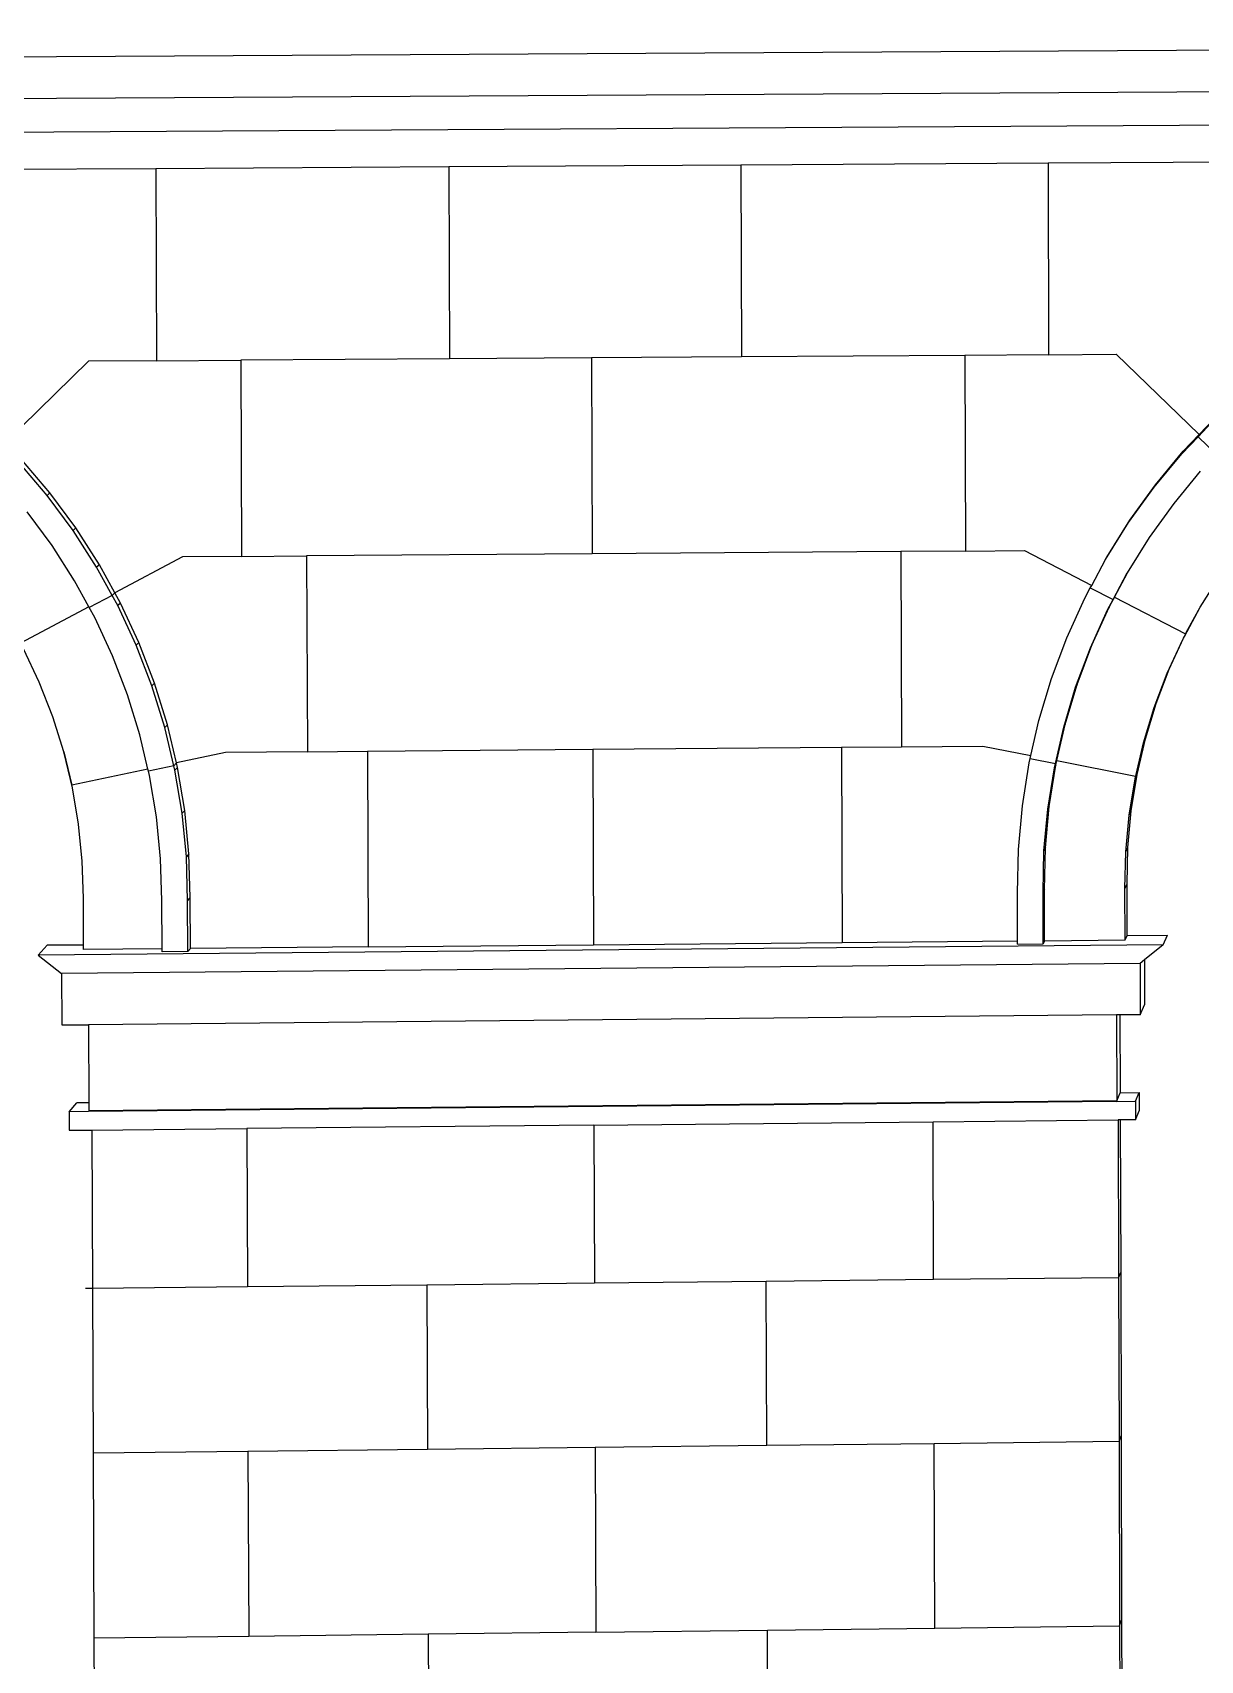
# Model space of a CAD drawing. Extents: x -106 to 80, y -44 to 65.
# Drawn here: x -32.19 to -18.85, y -26.47 to -7.88 of the extents above; entities that cross this region are included whole.
import ezdxf

# ---------------------------------------------------------------- set-up
doc = ezdxf.new("R2010")
doc.units = 0
doc.layers.get('0').update_dxf_attribs({"linetype": 'CONTINUOUS'})

msp = doc.modelspace()

# ---------------------------------------------------------------- linework, layer by layer
for p, q in [((-44.948, -8.226), (16.93, -7.882)), ((-6.469, -8.49), (-45.559, -8.714)), ((-6.469, -8.49), (-44.701, -8.709)), ((-45.567, -9.096), (-6.532, -8.866)), ((-30.783, -9.436), (-33.22, -9.45)), ((-27.438, -9.415), (-30.783, -9.436)), ((-30.783, -9.436), (-30.774, -11.63)), ((-24.103, -9.395), (-27.438, -9.415)), ((-27.438, -9.415), (-27.43, -11.607)), ((-20.594, -9.374), (-24.103, -9.395)), ((-24.103, -9.395), (-24.096, -11.585)), ((-18.179, -9.36), (-20.594, -9.374)), ((-20.594, -9.374), (-20.588, -11.561)), ((-31.551, -11.635), (-32.503, -12.566)), ((-30.774, -11.63), (-31.551, -11.635)), ((-30.774, -11.63), (-29.813, -11.623)), ((-27.43, -11.607), (-29.813, -11.623)), ((-29.813, -11.623), (-29.804, -13.864)), ((-25.81, -11.596), (-27.43, -11.607)), ((-24.096, -11.585), (-25.81, -11.596)), ((-25.81, -11.596), (-25.802, -13.834)), ((-21.543, -11.567), (-24.096, -11.585)), ((-20.588, -11.561), (-21.543, -11.567)), ((-21.543, -11.567), (-21.536, -13.801)), ((-20.588, -11.561), (-19.817, -11.555)), ((-19.817, -11.555), (-18.867, -12.469)), ((-18.881, -12.496), (-18.723, -12.329)), ((-18.867, -12.469), (-18.708, -12.302)), ((-19.065, -12.69), (-18.881, -12.496)), ((-19.05, -12.663), (-18.867, -12.469)), ((-18.881, -12.496), (-18.867, -12.469)), ((-18.881, -12.496), (-18.671, -12.699)), ((-32.026, -13.166), (-32.349, -12.786)), ((-31.994, -13.138), (-32.317, -12.758)), ((-19.383, -13.073), (-19.065, -12.69)), ((-19.368, -13.045), (-19.05, -12.663)), ((-19.065, -12.69), (-19.05, -12.663)), ((-19.156, -13.257), (-18.852, -12.89)), ((-31.994, -13.138), (-32.026, -13.166)), ((-31.729, -13.567), (-32.026, -13.166)), ((-31.697, -13.538), (-31.994, -13.138)), ((-19.675, -13.476), (-19.383, -13.073)), ((-19.659, -13.448), (-19.368, -13.045)), ((-19.383, -13.073), (-19.368, -13.045)), ((-31.969, -13.74), (-32.254, -13.355)), ((-19.436, -13.645), (-19.156, -13.257)), ((-31.697, -13.538), (-31.729, -13.567)), ((-31.46, -13.987), (-31.729, -13.567)), ((-31.428, -13.958), (-31.697, -13.538)), ((-19.939, -13.899), (-19.675, -13.476)), ((-19.923, -13.87), (-19.659, -13.448)), ((-19.675, -13.476), (-19.659, -13.448)), ((-31.711, -14.143), (-31.969, -13.74)), ((-19.688, -14.049), (-19.436, -13.645)), ((-30.48, -13.869), (-31.251, -14.279)), ((-29.804, -13.864), (-30.48, -13.869)), ((-29.804, -13.864), (-29.061, -13.858)), ((-25.802, -13.834), (-29.061, -13.858)), ((-29.061, -13.858), (-29.053, -16.093)), ((-22.275, -13.807), (-25.802, -13.834)), ((-21.536, -13.801), (-22.275, -13.807)), ((-22.275, -13.807), (-22.268, -16.036)), ((-21.536, -13.801), (-20.864, -13.796)), ((-20.864, -13.796), (-20.096, -14.193)), ((-20.096, -14.193), (-19.939, -13.899)), ((-19.939, -13.899), (-19.923, -13.87)), ((-31.428, -13.958), (-31.46, -13.987)), ((-31.283, -14.309), (-31.46, -13.987)), ((-31.251, -14.279), (-31.428, -13.958)), ((-19.852, -14.356), (-19.689, -14.05)), ((-19.837, -14.327), (-19.688, -14.049)), ((-19.689, -14.05), (-19.688, -14.049)), ((-18.856, -14.443), (-18.631, -14.087)), ((-31.549, -14.438), (-31.711, -14.143)), ((-31.283, -14.309), (-31.544, -14.447)), ((-31.251, -14.279), (-31.283, -14.309)), ((-31.219, -14.424), (-31.283, -14.309)), ((-31.188, -14.395), (-31.251, -14.279)), ((-20.174, -14.338), (-20.112, -14.222)), ((-20.112, -14.222), (-20.096, -14.193)), ((-20.112, -14.222), (-19.852, -14.356)), ((-31.549, -14.438), (-32.329, -14.852)), ((-31.544, -14.447), (-31.549, -14.438)), ((-31.481, -14.562), (-31.544, -14.447)), ((-31.188, -14.395), (-31.219, -14.424)), ((-31.009, -14.876), (-31.219, -14.424)), ((-30.978, -14.846), (-31.188, -14.395)), ((-20.38, -14.792), (-20.174, -14.338)), ((-20.111, -14.907), (-19.914, -14.471)), ((-20.095, -14.877), (-19.898, -14.442)), ((-19.914, -14.471), (-19.852, -14.356)), ((-19.898, -14.442), (-19.914, -14.471)), ((-19.898, -14.442), (-19.837, -14.327)), ((-19.837, -14.327), (-19.852, -14.356)), ((-19.837, -14.327), (-19.024, -14.746)), ((-19.038, -14.777), (-18.856, -14.443)), ((-19.016, -14.733), (-18.856, -14.443)), ((-31.279, -14.996), (-31.481, -14.562)), ((-30.978, -14.846), (-31.009, -14.876)), ((-30.799, -15.311), (-30.978, -14.846)), ((-20.555, -15.258), (-20.38, -14.792)), ((-19.233, -15.195), (-19.057, -14.813)), ((-19.211, -15.15), (-19.048, -14.795)), ((-19.057, -14.813), (-19.048, -14.795)), ((-19.048, -14.795), (-19.038, -14.777)), ((-19.038, -14.777), (-19.016, -14.733)), ((-19.024, -14.747), (-19.038, -14.777)), ((-19.024, -14.746), (-19.02, -14.74)), ((-19.024, -14.746), (-19.024, -14.747)), ((-19.02, -14.74), (-19.016, -14.733)), ((-32.115, -15.3), (-32.295, -14.918)), ((-31.107, -15.443), (-31.279, -14.996)), ((-30.83, -15.342), (-31.009, -14.876)), ((-20.279, -15.354), (-20.111, -14.907)), ((-20.262, -15.324), (-20.095, -14.877)), ((-20.095, -14.877), (-20.111, -14.907)), ((-19.383, -15.589), (-19.233, -15.195)), ((-19.36, -15.542), (-19.211, -15.15)), ((-19.233, -15.195), (-19.211, -15.15)), ((-31.961, -15.693), (-32.115, -15.3)), ((-30.799, -15.311), (-30.83, -15.342)), ((-30.682, -15.818), (-30.83, -15.342)), ((-30.651, -15.787), (-30.799, -15.311)), ((-20.698, -15.735), (-20.555, -15.258)), ((-20.416, -15.812), (-20.279, -15.354)), ((-20.399, -15.781), (-20.262, -15.324)), ((-20.262, -15.324), (-20.279, -15.354)), ((-30.966, -15.9), (-31.107, -15.443)), ((-19.505, -15.992), (-19.383, -15.589)), ((-19.482, -15.944), (-19.36, -15.542)), ((-19.383, -15.589), (-19.36, -15.542)), ((-31.835, -16.095), (-31.961, -15.693)), ((-30.651, -15.787), (-30.682, -15.818)), ((-30.549, -16.22), (-30.651, -15.787)), ((-20.79, -16.136), (-20.698, -15.735)), ((-20.494, -16.194), (-20.399, -15.781)), ((-20.399, -15.781), (-20.416, -15.812)), ((-30.873, -16.29), (-30.966, -15.9)), ((-30.579, -16.252), (-30.682, -15.818)), ((-20.51, -16.226), (-20.416, -15.812)), ((-19.577, -16.354), (-19.482, -15.944)), ((-19.505, -15.992), (-19.482, -15.944)), ((-31.835, -16.095), (-31.742, -16.475)), ((-31.736, -16.505), (-31.835, -16.095)), ((-29.988, -16.101), (-30.549, -16.22)), ((-29.053, -16.093), (-29.988, -16.101)), ((-29.053, -16.093), (-28.366, -16.087)), ((-28.366, -16.087), (-25.794, -16.065)), ((-28.366, -16.087), (-28.358, -18.321)), ((-25.794, -16.065), (-22.952, -16.041)), ((-25.794, -16.065), (-25.787, -18.298)), ((-22.952, -16.041), (-22.268, -16.036)), ((-22.952, -16.041), (-22.945, -18.272)), ((-22.268, -16.036), (-21.338, -16.028)), ((-21.338, -16.028), (-20.79, -16.136)), ((-20.809, -16.221), (-20.797, -16.169)), ((-20.797, -16.169), (-20.79, -16.136)), ((-20.797, -16.169), (-20.51, -16.226)), ((-19.6, -16.402), (-19.505, -15.992)), ((-19.505, -15.992), (-19.594, -16.372)), ((-30.873, -16.29), (-31.742, -16.475)), ((-30.868, -16.314), (-30.873, -16.29)), ((-30.579, -16.252), (-30.868, -16.314)), ((-30.855, -16.365), (-30.868, -16.314)), ((-30.549, -16.22), (-30.579, -16.252)), ((-30.567, -16.303), (-30.579, -16.252)), ((-30.536, -16.271), (-30.567, -16.303)), ((-30.484, -16.795), (-30.567, -16.303)), ((-30.536, -16.271), (-30.549, -16.22)), ((-30.454, -16.763), (-30.536, -16.271)), ((-20.887, -16.712), (-20.809, -16.221)), ((-20.597, -16.749), (-20.522, -16.278)), ((-20.58, -16.717), (-20.505, -16.246)), ((-20.522, -16.278), (-20.51, -16.226)), ((-20.505, -16.246), (-20.522, -16.278)), ((-20.494, -16.194), (-20.51, -16.226)), ((-20.505, -16.246), (-20.494, -16.194)), ((-20.494, -16.194), (-19.594, -16.372)), ((-19.644, -16.768), (-19.577, -16.354)), ((-19.6, -16.402), (-19.577, -16.354)), ((-31.666, -16.921), (-31.736, -16.505)), ((-30.776, -16.837), (-30.855, -16.365)), ((-19.667, -16.817), (-19.6, -16.402)), ((-19.594, -16.372), (-19.6, -16.402)), ((-20.933, -17.208), (-20.887, -16.712)), ((-20.624, -17.191), (-20.58, -16.717)), ((-20.58, -16.717), (-20.597, -16.749)), ((-30.73, -17.314), (-30.776, -16.837)), ((-30.454, -16.763), (-30.484, -16.795)), ((-30.435, -17.292), (-30.484, -16.795)), ((-30.405, -17.258), (-30.454, -16.763)), ((-20.641, -17.224), (-20.597, -16.749)), ((-19.706, -17.236), (-19.667, -16.817)), ((-19.682, -17.186), (-19.644, -16.768)), ((-19.667, -16.817), (-19.644, -16.768)), ((-31.624, -17.341), (-31.666, -16.921)), ((-30.405, -17.258), (-30.435, -17.292)), ((-30.39, -17.756), (-30.405, -17.258)), ((-20.945, -17.705), (-20.933, -17.208)), ((-20.652, -17.701), (-20.641, -17.224)), ((-20.624, -17.191), (-20.641, -17.224)), ((-20.635, -17.668), (-20.624, -17.191)), ((-19.716, -17.656), (-19.706, -17.236)), ((-19.706, -17.236), (-19.682, -17.186)), ((-19.692, -17.606), (-19.682, -17.186)), ((-31.611, -17.763), (-31.624, -17.341)), ((-30.715, -17.792), (-30.73, -17.314)), ((-30.42, -17.79), (-30.435, -17.292)), ((-19.716, -17.656), (-19.692, -17.606)), ((-19.714, -18.242), (-19.716, -17.656)), ((-19.691, -18.19), (-19.692, -17.606)), ((-31.608, -18.3), (-31.611, -17.763)), ((-30.712, -18.343), (-30.715, -17.792)), ((-30.405, -17.774), (-30.42, -17.79)), ((-30.417, -18.375), (-30.42, -17.79)), ((-30.39, -17.756), (-30.405, -17.774)), ((-30.405, -17.774), (-30.39, -17.772)), ((-30.39, -17.772), (-30.39, -17.756)), ((-30.387, -18.34), (-30.39, -17.772)), ((-20.943, -18.253), (-20.945, -17.705)), ((-20.635, -17.668), (-20.652, -17.701)), ((-20.65, -18.285), (-20.652, -17.701)), ((-20.634, -18.25), (-20.635, -17.668)), ((-19.714, -18.242), (-19.691, -18.19)), ((-19.691, -18.19), (-19.23, -18.186)), ((-19.278, -18.296), (-19.23, -18.186)), ((-19.278, -18.296), (-32.129, -18.415)), ((-32.129, -18.415), (-32.025, -18.303)), ((-31.608, -18.3), (-32.025, -18.303)), ((-31.608, -18.351), (-31.608, -18.3)), ((-30.712, -18.343), (-31.608, -18.351)), ((-30.712, -18.378), (-30.712, -18.343)), ((-30.417, -18.375), (-30.712, -18.378)), ((-30.387, -18.34), (-30.417, -18.375)), ((-28.358, -18.321), (-30.387, -18.34)), ((-28.358, -18.321), (-25.787, -18.298)), ((-25.787, -18.298), (-22.945, -18.272)), ((-22.945, -18.272), (-20.943, -18.253)), ((-20.943, -18.288), (-20.943, -18.253)), ((-20.943, -18.288), (-20.65, -18.285)), ((-20.634, -18.25), (-20.65, -18.285)), ((-20.634, -18.25), (-19.714, -18.242)), ((-19.278, -18.296), (-19.494, -18.47)), ((-32.129, -18.415), (-31.86, -18.624)), ((-19.543, -18.509), (-31.86, -18.624)), ((-19.494, -18.47), (-19.543, -18.509)), ((-19.543, -18.509), (-19.542, -19.095)), ((-19.494, -18.47), (-19.493, -18.981)), ((-31.86, -18.624), (-31.858, -19.212)), ((-19.812, -19.098), (-31.551, -19.209)), ((-19.773, -19.097), (-19.812, -19.098)), ((-19.812, -19.098), (-19.81, -20.078)), ((-19.542, -19.095), (-19.773, -19.097)), ((-19.773, -19.097), (-19.77, -19.986)), ((-19.542, -19.095), (-19.493, -18.981)), ((-31.858, -19.212), (-31.551, -19.209)), ((-31.551, -19.209), (-31.547, -20.102)), ((-19.81, -20.078), (-19.77, -19.986)), ((-19.77, -19.986), (-19.553, -19.984)), ((-19.595, -20.084), (-19.553, -19.984)), ((-19.553, -19.984), (-19.552, -20.193)), ((-31.773, -20.204), (-31.687, -20.103)), ((-31.553, -20.202), (-31.773, -20.204)), ((-31.773, -20.204), (-31.773, -20.415)), ((-31.547, -20.102), (-31.687, -20.103)), ((-19.813, -20.086), (-31.553, -20.202)), ((-31.547, -20.194), (-31.553, -20.202)), ((-19.81, -20.078), (-31.547, -20.194)), ((-31.547, -20.102), (-31.547, -20.194)), ((-19.81, -20.078), (-19.813, -20.086)), ((-19.813, -20.086), (-19.595, -20.084)), ((-19.595, -20.084), (-19.594, -20.294)), ((-19.594, -20.294), (-19.552, -20.193)), ((-31.773, -20.415), (-31.514, -20.412)), ((-31.514, -20.412), (-29.745, -20.395)), ((-31.514, -20.412), (-31.507, -22.222)), ((-25.78, -20.355), (-29.745, -20.395)), ((-29.745, -20.395), (-29.738, -22.203)), ((-25.78, -20.355), (-21.906, -20.317)), ((-25.78, -20.355), (-25.773, -22.161)), ((-21.906, -20.317), (-19.793, -20.296)), ((-21.901, -22.12), (-21.906, -20.317)), ((-19.77, -20.295), (-19.793, -20.296)), ((-19.793, -20.296), (-19.789, -22.098)), ((-19.594, -20.294), (-19.77, -20.295)), ((-19.77, -20.295), (-19.765, -22.038)), ((-19.789, -22.098), (-21.901, -22.12)), ((-19.789, -22.098), (-19.765, -22.038)), ((-19.789, -22.098), (-19.784, -23.969)), ((-19.765, -22.038), (-19.76, -23.905)), ((-31.507, -22.222), (-31.585, -22.223)), ((-29.738, -22.203), (-31.507, -22.222)), ((-31.507, -22.222), (-31.499, -24.101)), ((-27.687, -22.182), (-29.738, -22.203)), ((-25.773, -22.161), (-27.687, -22.182)), ((-27.687, -22.182), (-27.68, -24.058)), ((-23.813, -22.141), (-25.773, -22.161)), ((-21.901, -22.12), (-23.813, -22.141)), ((-23.807, -24.014), (-23.813, -22.141)), ((-19.784, -23.969), (-21.895, -23.993)), ((-19.784, -23.969), (-19.76, -23.905)), ((-19.784, -23.969), (-19.778, -26.074)), ((-19.76, -23.905), (-19.754, -26.007)), ((-29.731, -24.081), (-31.499, -24.101)), ((-31.499, -24.101), (-31.49, -26.215)), ((-27.68, -24.058), (-29.731, -24.081)), ((-29.731, -24.081), (-29.722, -26.194)), ((-25.767, -24.036), (-27.68, -24.058)), ((-23.807, -24.014), (-25.767, -24.036)), ((-25.767, -24.036), (-25.76, -26.146)), ((-21.895, -23.993), (-23.807, -24.014)), ((-21.889, -26.1), (-21.895, -23.993)), ((-19.778, -26.074), (-19.754, -26.007)), ((-19.754, -26.007), (-19.749, -27.939)), ((-29.722, -26.194), (-31.49, -26.215)), ((-27.673, -26.169), (-29.722, -26.194)), ((-25.76, -26.146), (-27.673, -26.169)), ((-27.673, -26.169), (-27.665, -28.111)), ((-25.76, -26.146), (-23.8, -26.123)), ((-23.8, -26.123), (-21.889, -26.1)), ((-23.794, -28.062), (-23.8, -26.123)), ((-21.889, -26.1), (-19.778, -26.074)), ((-19.778, -26.074), (-19.773, -28.011)), ((-31.49, -26.215), (-31.481, -28.16))]:
    msp.add_line(p, q)

doc.saveas('drawing.dxf')
